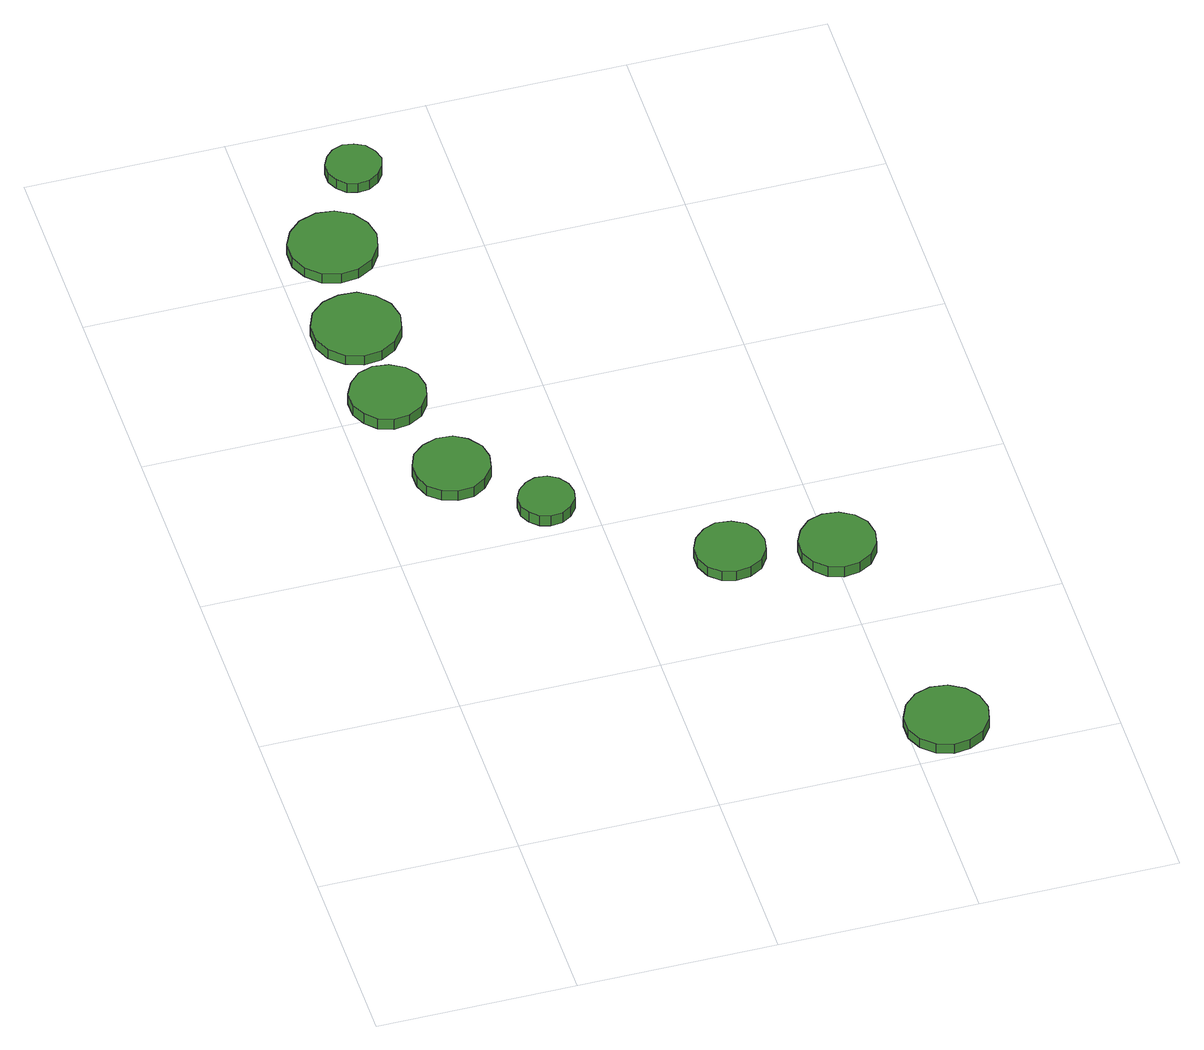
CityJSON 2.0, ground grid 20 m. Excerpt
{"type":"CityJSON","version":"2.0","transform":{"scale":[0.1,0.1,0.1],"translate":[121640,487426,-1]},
"CityObjects":{
"tree1":{"type":"SolitaryVegetationObject","attributes":{"function":"something"},"geometry":[{"type":"MultiSurface","lod":"1","boundaries":[[[0,1,2,3,4,5,6,7,8,9,10,11,12,13,14]],[[15,16,17,18,19,20,21,22,23,24,25,26,27,28,29]],[[0,29,28,1]],[[1,28,27,2]],[[2,27,26,3]],[[3,26,25,4]],[[4,25,24,5]],[[5,24,23,6]],[[6,23,22,7]],[[7,22,21,8]],[[8,21,20,9]],[[9,20,19,10]],[[10,19,18,11]],[[11,18,17,12]],[[12,17,16,13]],[[13,16,15,14]],[[14,15,29,0]]]}]},
"tree2":{"type":"SolitaryVegetationObject","attributes":{"function":"something"},"geometry":[{"type":"MultiSurface","lod":"1","boundaries":[[[30,31,32,33,34,35,36,37,38,39,40,41,42,43,44]],[[45,46,47,48,49,50,51,52,53,54,55,56,57,58,59]],[[30,59,58,31]],[[31,58,57,32]],[[32,57,56,33]],[[33,56,55,34]],[[34,55,54,35]],[[35,54,53,36]],[[36,53,52,37]],[[37,52,51,38]],[[38,51,50,39]],[[39,50,49,40]],[[40,49,48,41]],[[41,48,47,42]],[[42,47,46,43]],[[43,46,45,44]],[[44,45,59,30]]]}]},
"tree3":{"type":"SolitaryVegetationObject","attributes":{"function":"something"},"geometry":[{"type":"MultiSurface","lod":"1","boundaries":[[[60,61,62,63,64,65,66,67,68,69,70,71,72,73,74]],[[75,76,77,78,79,80,81,82,83,84,85,86,87,88,89]],[[60,89,88,61]],[[61,88,87,62]],[[62,87,86,63]],[[63,86,85,64]],[[64,85,84,65]],[[65,84,83,66]],[[66,83,82,67]],[[67,82,81,68]],[[68,81,80,69]],[[69,80,79,70]],[[70,79,78,71]],[[71,78,77,72]],[[72,77,76,73]],[[73,76,75,74]],[[74,75,89,60]]]}]},
"tree4":{"type":"SolitaryVegetationObject","attributes":{"function":"something"},"geometry":[{"type":"MultiSurface","lod":"1","boundaries":[[[90,91,92,93,94,95,96,97,98,99,100,101,102,103,104]],[[105,106,107,108,109,110,111,112,113,114,115,116,117,118,119]],[[90,119,118,91]],[[91,118,117,92]],[[92,117,116,93]],[[93,116,115,94]],[[94,115,114,95]],[[95,114,113,96]],[[96,113,112,97]],[[97,112,111,98]],[[98,111,110,99]],[[99,110,109,100]],[[100,109,108,101]],[[101,108,107,102]],[[102,107,106,103]],[[103,106,105,104]],[[104,105,119,90]]]}]},
"tree5":{"type":"SolitaryVegetationObject","attributes":{"function":"something"},"geometry":[{"type":"MultiSurface","lod":"1","boundaries":[[[120,121,122,123,124,125,126,127,128,129,130,131,132,133,134]],[[135,136,137,138,139,140,141,142,143,144,145,146,147,148,149]],[[120,149,148,121]],[[121,148,147,122]],[[122,147,146,123]],[[123,146,145,124]],[[124,145,144,125]],[[125,144,143,126]],[[126,143,142,127]],[[127,142,141,128]],[[128,141,140,129]],[[129,140,139,130]],[[130,139,138,131]],[[131,138,137,132]],[[132,137,136,133]],[[133,136,135,134]],[[134,135,149,120]]]}]},
"tree6":{"type":"SolitaryVegetationObject","attributes":{"function":"something"},"geometry":[{"type":"MultiSurface","lod":"1","boundaries":[[[150,151,152,153,154,155,156,157,158,159,160,161,162,163,164]],[[165,166,167,168,169,170,171,172,173,174,175,176,177,178,179]],[[150,179,178,151]],[[151,178,177,152]],[[152,177,176,153]],[[153,176,175,154]],[[154,175,174,155]],[[155,174,173,156]],[[156,173,172,157]],[[157,172,171,158]],[[158,171,170,159]],[[159,170,169,160]],[[160,169,168,161]],[[161,168,167,162]],[[162,167,166,163]],[[163,166,165,164]],[[164,165,179,150]]]}]},
"tree7":{"type":"SolitaryVegetationObject","attributes":{"function":"something"},"geometry":[{"type":"MultiSurface","lod":"1","boundaries":[[[180,181,182,183,184,185,186,187,188,189,190,191,192,193,194]],[[195,196,197,198,199,200,201,202,203,204,205,206,207,208,209]],[[180,209,208,181]],[[181,208,207,182]],[[182,207,206,183]],[[183,206,205,184]],[[184,205,204,185]],[[185,204,203,186]],[[186,203,202,187]],[[187,202,201,188]],[[188,201,200,189]],[[189,200,199,190]],[[190,199,198,191]],[[191,198,197,192]],[[192,197,196,193]],[[193,196,195,194]],[[194,195,209,180]]]}]},
"tree8":{"type":"SolitaryVegetationObject","attributes":{"function":"something"},"geometry":[{"type":"MultiSurface","lod":"1","boundaries":[[[210,211,212,213,214,215,216,217,218,219,220,221,222,223,224]],[[225,226,227,228,229,230,231,232,233,234,235,236,237,238,239]],[[210,239,238,211]],[[211,238,237,212]],[[212,237,236,213]],[[213,236,235,214]],[[214,235,234,215]],[[215,234,233,216]],[[216,233,232,217]],[[217,232,231,218]],[[218,231,230,219]],[[219,230,229,220]],[[220,229,228,221]],[[221,228,227,222]],[[222,227,226,223]],[[223,226,225,224]],[[224,225,239,210]]]}]},
"tree9":{"type":"SolitaryVegetationObject","attributes":{"function":"something"},"geometry":[{"type":"MultiSurface","lod":"1","boundaries":[[[240,241,242,243,244,245,246,247,248,249,250,251,252,253,254]],[[255,256,257,258,259,260,261,262,263,264,265,266,267,268,269]],[[240,269,268,241]],[[241,268,267,242]],[[242,267,266,243]],[[243,266,265,244]],[[244,265,264,245]],[[245,264,263,246]],[[246,263,262,247]],[[247,262,261,248]],[[248,261,260,249]],[[249,260,259,250]],[[250,259,258,251]],[[251,258,257,252]],[[252,257,256,253]],[[253,256,255,254]],[[254,255,269,240]]]}]}
},
"vertices":[
[119,506,25],[116,521,25],[106,534,25],[93,542,25],[77,543,25],[62,538,25],[50,528,25],[44,513,25],[44,498,25],[50,483,25],[62,473,25],[77,468,25],[93,469,25],[106,477,25],[116,490,25],[116,490,12],[106,477,12],[93,469,12],[77,468,12],[62,473,12],[50,483,12],[44,498,12],[44,513,12],[50,528,12],[62,538,12],[77,543,12],[93,542,12],[106,534,12],[116,521,12],[119,506,12],
[88,618,24],[85,634,24],[76,646,24],[62,654,24],[46,656,24],[31,651,24],[20,640,24],[13,626,24],[13,610,24],[20,596,24],[31,585,24],[46,580,24],[62,582,24],[76,590,24],[85,603,24],[85,603,11],[76,590,11],[62,582,11],[46,580,11],[31,585,11],[20,596,11],[13,610,11],[13,626,11],[20,640,11],[31,651,11],[46,656,11],[62,654,11],[76,646,11],[85,634,11],[88,618,11],
[91,714,26],[87,732,26],[76,746,26],[60,756,26],[42,757,26],[25,752,26],[11,740,26],[4,723,26],[4,705,26],[11,688,26],[25,676,26],[42,670,26],[60,672,26],[76,681,26],[87,696,26],[87,696,14],[76,681,14],[60,672,14],[42,670,14],[25,676,14],[11,688,14],[4,705,14],[4,723,14],[11,740,14],[25,752,14],[42,757,14],[60,756,14],[76,746,14],[87,732,14],[91,714,14],
[183,437,25],[181,448,25],[174,458,25],[164,464,25],[152,465,25],[142,461,25],[133,453,25],[128,443,25],[128,431,25],[133,421,25],[142,413,25],[152,410,25],[164,411,25],[174,417,25],[181,426,25],[181,426,12],[174,417,12],[164,411,12],[152,410,12],[142,413,12],[133,421,12],[128,431,12],[128,443,12],[133,453,12],[142,461,12],[152,465,12],[164,464,12],[174,458,12],[181,448,12],[183,437,12],
[101,828,25],[97,846,25],[87,861,25],[71,870,25],[53,872,25],[35,866,25],[22,854,25],[14,838,25],[14,819,25],[22,803,25],[35,790,25],[53,785,25],[71,787,25],[87,796,25],[97,811,25],[97,811,13],[87,796,13],[71,787,13],[53,785,13],[35,790,13],[22,803,13],[14,819,13],[14,838,13],[22,854,13],[35,866,13],[53,872,13],[71,870,13],[87,861,13],[97,846,13],[101,828,13],
[135,928,24],[132,939,24],[125,949,24],[115,954,24],[104,956,24],[93,952,24],[85,944,24],[80,934,24],[80,922,24],[85,912,24],[93,904,24],[104,901,24],[115,902,24],[125,908,24],[132,917,24],[132,917,12],[125,908,12],[115,902,12],[104,901,12],[93,904,12],[85,912,12],[80,922,12],[80,934,12],[85,944,12],[93,952,12],[104,956,12],[115,954,12],[125,949,12],[132,939,12],[135,928,12],
[340,324,23],[337,338,23],[329,350,23],[316,357,23],[301,359,23],[288,354,23],[277,344,23],[271,331,23],[271,317,23],[277,303,23],[288,293,23],[301,289,23],[316,291,23],[329,298,23],[337,310,23],[337,310,11],[329,298,11],[316,291,11],[301,289,11],[288,293,11],[277,303,11],[271,317,11],[271,331,11],[277,344,11],[288,354,11],[301,359,11],[316,357,11],[329,350,11],[337,338,11],[340,324,11],
[481,46,21],[477,63,21],[467,76,21],[452,85,21],[435,87,21],[419,82,21],[406,70,21],[399,54,21],[399,37,21],[406,22,21],[419,10,21],[435,5,21],[452,7,21],[467,15,21],[477,29,21],[477,29,9],[467,15,9],[452,7,9],[435,5,9],[419,10,9],[406,22,9],[399,37,9],[399,54,9],[406,70,9],[419,82,9],[435,87,9],[452,85,9],[467,76,9],[477,63,9],[481,46,9],
[444,304,23],[441,320,23],[432,332,23],[418,340,23],[402,342,23],[387,337,23],[376,326,23],[369,312,23],[369,296,23],[376,282,23],[387,271,23],[402,266,23],[418,268,23],[432,276,23],[441,289,23],[441,289,10],[432,276,10],[418,268,10],[402,266,10],[387,271,10],[376,282,10],[369,296,10],[369,312,10],[376,326,10],[387,337,10],[402,342,10],[418,340,10],[432,332,10],[441,320,10],[444,304,10]
]}
